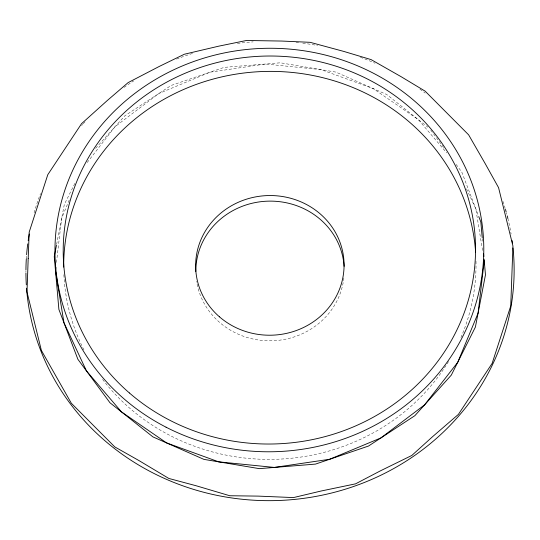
<?xml version="1.0" encoding="UTF-8"?>
<svg xmlns="http://www.w3.org/2000/svg" width="540" height="540" viewBox="0 0 540 540"><rect width="100%" height="100%" fill="white"/><g stroke="black" fill="none" stroke-linecap="round" stroke-linejoin="round"><path stroke-width="0.41" stroke-dasharray="2.7 2.03" d="M56.471 262.393L61.648 218.329L69.593 199.132M56.619 244.391L64.334 204.397L74.851 183.418M87.163 162.533L115.128 126.623L158.814 93.535L210.067 72.184L265.397 64.024L321.037 69.613L373.181 88.56L418.291 119.583L446.722 152.888M95.647 148.311L124.855 115.79L171.18 85.435L224.228 67.365L280.395 62.809L335.833 72.09L386.782 94.561L427.849 127.183M430.765 130.059L444.272 148.365M456.138 164.437L461.849 172.179L478.46 215.764M466.493 188.845L475.774 208.717L482.625 250.844M482.288 238.505L482.652 242.629M343.852 277.938A74.223 69.835 -1.8 0 1 271.593 340.787A74.223 69.835 -1.8 0 1 196.601 281.387M475.99 261.198A206.179 193.988 -1.8 0 1 460.175 339.296M448.531 361.53A206.179 193.988 -1.8 0 1 102.229 378.932M83.923 349.873A206.179 193.988 -1.8 0 1 63.842 273.685M25.927 272.329A244.121 229.689 -1.8 0 1 25.927 270.648M26.311 258.896A244.121 229.689 -1.8 0 1 26.541 255.548M34.108 212.834A244.121 229.689 -1.8 0 1 40.507 193.59M81.601 125.618A244.121 229.689 -1.8 0 1 82.694 124.376M83.241 123.761A244.121 229.689 -1.8 0 1 86.035 120.683M124.038 87.399A244.121 229.689 -1.8 0 1 133.744 80.892M176.566 59.103A244.121 229.689 -1.8 0 1 193.097 53.251M237.398 43.443A244.121 229.689 -1.8 0 1 253.172 41.877M296.116 42.485A244.121 229.689 -1.8 0 1 298.62 42.741M302.785 43.227A244.121 229.689 -1.8 0 1 317.594 45.495M360.389 57.26A244.121 229.689 -1.8 0 1 374.983 63.2M419.931 89.141A244.121 229.689 -1.8 0 1 425.21 93.096M502.943 201.366A244.121 229.689 -1.8 0 1 505.211 208.582M506.365 212.632A244.121 229.689 -1.8 0 1 506.81 214.252M507.85 218.335A244.121 229.689 -1.8 0 1 511.096 233.962"/><path stroke-width="0.81" d="M55.89 267.381L55.498 270.702L63.956 322.738L86.447 370.892L121.439 411.871L166.55 442.894L218.7 461.849L274.334 467.431L329.663 459.27L380.916 437.92L424.609 404.838L457.751 362.273L478.089 313.126L484.238 260.752M56.464 245.201L54.263 256.601L58.887 309.434L77.882 359.282L109.971 402.759L152.948 436.901L203.897 459.371L259.342 468.646L315.502 464.096L368.55 446.026L414.875 415.672L451.319 375.091L475.396 327.065L485.467 274.86L484.09 259.106M478.757 216.547L480.85 222.028L482.22 237.681M483.584 253.341L483.874 256.635M195.811 271.478A74.223 69.835 -1.8 0 1 267.577 201.17A74.223 69.835 -1.8 0 1 344.108 266.328M63.686 267.077A206.179 193.988 -1.8 0 1 262.697 71.523A206.179 193.988 -1.8 0 1 475.598 252.126M513 247.968A244.121 229.689 -1.8 0 1 290.473 499.784A244.121 229.689 -1.8 0 1 26.548 288.185M26.318 284.863A244.121 229.689 -1.8 0 1 25.927 273.166M25.934 269.811A244.121 229.689 -1.8 0 1 26.311 258.896M26.609 254.711A244.121 229.689 -1.8 0 1 27.743 243.884M28.195 240.584A244.121 229.689 -1.8 0 1 29.255 234.029M505.447 209.392A244.121 229.689 -1.8 0 1 506.142 211.815M507.236 215.885A244.121 229.689 -1.8 0 1 507.85 218.335M512.109 240.556A244.121 229.689 -1.8 0 1 512.433 243.034M28.202 258.35L27 292.032L41.364 350.399L71.307 403.225L114.791 446.904L138.854 460.512L168.845 478.46L195.986 485.71L229.79 495.747L258.154 496.112L293.476 497.583L321.125 491.009L355.563 483.84L380.612 470.745L411.811 455.463L432.554 436.705L458.399 414.382L492.143 363.393L510.745 305.971L512.939 246.038L498.575 187.67L485.224 163.681L468.632 134.845L425.149 91.166L401.051 76.653L371.095 59.609L343.926 51.455L310.149 42.323L281.759 41.053L246.463 40.486L218.788 46.157L184.376 54.23L159.3 66.42L128.129 82.606L107.359 100.46L81.54 123.687L47.797 174.677L29.194 232.099L28.202 258.35M219.456 316.832A74.223 69.835 -1.8 0 0 342.238 280.55A74.223 69.835 -1.8 0 0 247.867 198.754A74.223 69.835 -1.8 0 0 219.456 316.832M129.384 392.951A206.179 193.988 -1.8 0 0 470.448 292.167A206.179 193.988 -1.8 0 0 208.292 64.949A206.179 193.988 -1.8 0 0 129.384 392.951M166.057 427.187A214.427 201.751 -1.8 0 0 483.739 245.045A214.427 201.751 -1.8 0 0 158.321 77.834A214.427 201.751 -1.8 0 0 166.057 427.187"/></g></svg>
